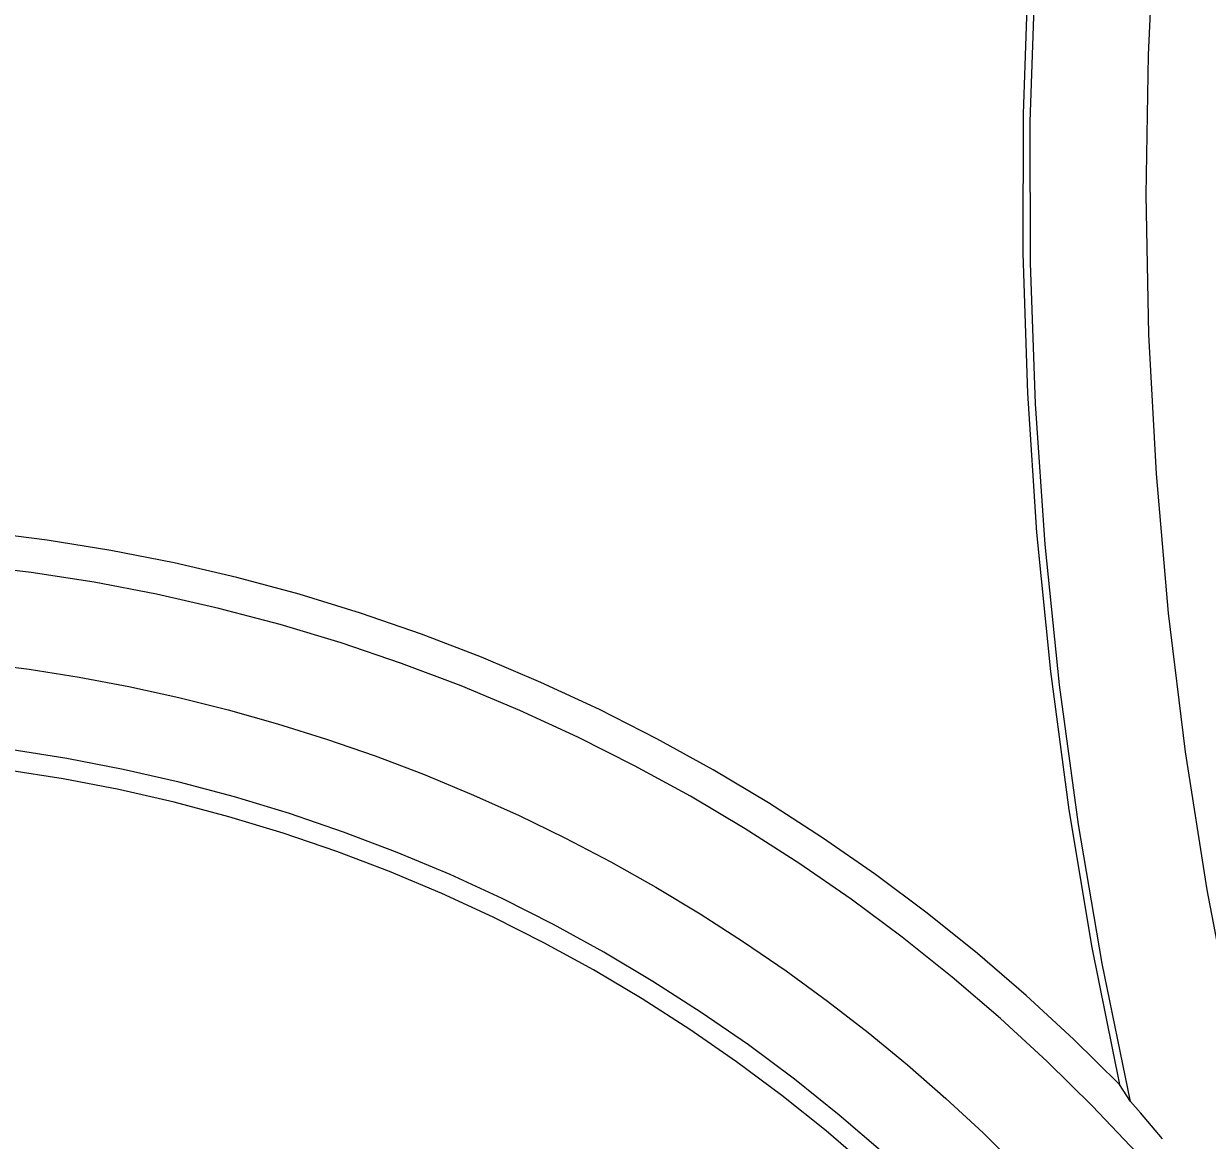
# Model space of a CAD drawing. Header units: inches. Extents: x -1 to 175, y 3 to 130.
# Drawn here: x 143.73 to 150.53, y 97.41 to 103.83 of the extents above; entities that cross this region are included whole.
import ezdxf

# ---------------------------------------------------------------- set-up
doc = ezdxf.new("R2010")
doc.units = ezdxf.units.IN
doc.header["$PDSIZE"] = -1
doc.layers.add('ZANO_R', color=7, linetype='Continuous', lineweight=0)
doc.layers.add('ZANO_W', color=1, linetype='Continuous', lineweight=0)
doc.styles.get("Standard").update_dxf_attribs({"font": 'ARIALUNI.TTF'})
doc.dimstyles.new('amerykanie', dxfattribs={"dimtxt": 50, "dimasz": 50, "dimexe": 0.5, "dimexo": 0.5, "dimgap": 1, "dimtad": 1, "dimdec": 0, "dimzin": 0, "dimlunit": 5, "dimtxsty": 'Standard', "dimcen": 0.09, "dimclrd": 1, "dimclre": 1, "dimclrt": 1, "dimazin": 0, "dimtfac": 1, "dimtdec": 0, "dimtmove": 0, "dimatfit": 3, "dimfxl": 1, "dimtzin": 0, "dimarcsym": 1})

# ---------------------------------------------------------------- blocks, each defined once
blk = doc.blocks.new('*D370')
at = {"layer": 'Defpoints', "color": 0}
for p in [(149.1036, 116.9063), (152.9338, 94.0726), (157.9708, 94.0726)]:
    blk.add_point(p, dxfattribs=at)
at = {"layer": 'ZANO_W', "color": 1, "lineweight": -2}
for p, q in [((149.6036, 116.9063), (158.4708, 116.9063)), ((157.9708, 115.9063), (157.9708, 95.0726)), ((153.4338, 94.0726), (158.4708, 94.0726))]:
    blk.add_line(p, q, dxfattribs=at)
at = {"layer": 'ZANO_W', "color": 1}
for points in [[(158.1374, 115.9063), (157.8041, 115.9063), (157.9708, 116.9063)], [(157.8041, 95.0726), (158.1374, 95.0726), (157.9708, 94.0726)]]:
    blk.add_solid(points, dxfattribs=at)
at = {"layer": 'ZANO_W', "color": 1, "insert": (156.9517, 105.4895), "char_height": 1, "attachment_point": 5, "rotation": 90}
blk.add_mtext('22 13/16', dxfattribs=at)

msp = doc.modelspace()

# ---------------------------------------------------------------- linework, layer by layer
at = {"layer": 'ZANO_R'}
for p, q in [((150.2312, 104.44695), (150.19152, 103.64576)), ((149.50083, 104.10851), (149.47359, 103.30721)), ((149.51523, 103.26186), (149.5414, 104.07093)), ((150.19152, 103.64576), (150.1793, 102.84367)), ((149.47359, 103.30721), (149.47297, 102.50544)), ((149.51626, 102.45236), (149.51523, 103.26186)), ((150.1793, 102.84367), (150.19454, 102.04164)), ((149.47297, 102.50544), (149.49897, 101.7041)), ((149.54448, 101.64335), (149.51626, 102.45236)), ((150.19454, 102.04164), (150.23722, 101.24059)), ((149.49897, 101.7041), (149.55158, 100.90406)), ((149.59985, 100.83575), (149.54448, 101.64335)), ((150.23722, 101.24059), (150.3073, 100.44148)), ((143.8693, 100.85995), (143.50224, 100.90619)), ((149.55158, 100.90406), (149.63072, 100.10621)), ((144.23455, 100.80109), (143.8693, 100.85995)), ((149.68232, 100.03047), (149.59985, 100.83575)), ((144.59756, 100.72969), (144.23455, 100.80109)), ((143.77697, 100.67413), (143.4139, 100.71756)), ((144.95789, 100.64584), (144.59756, 100.72969)), ((144.13831, 100.61814), (143.77697, 100.67413)), ((144.49749, 100.54966), (144.13831, 100.61814)), ((145.31512, 100.54963), (144.95789, 100.64584)), ((144.85409, 100.46877), (144.49749, 100.54966)), ((145.66883, 100.44117), (145.31512, 100.54963)), ((145.20766, 100.37557), (144.85409, 100.46877)), ((146.0186, 100.3206), (145.66883, 100.44117)), ((150.3073, 100.44148), (150.4047, 99.64524)), ((145.5578, 100.27016), (145.20766, 100.37557)), ((146.364, 100.18806), (146.0186, 100.3206)), ((145.90406, 100.15268), (145.5578, 100.27016)), ((143.47945, 100.15607), (143.76573, 100.11911)), ((146.24605, 100.02327), (145.90406, 100.15268)), ((146.70464, 100.04371), (146.364, 100.18806)), ((143.76573, 100.11911), (144.05218, 100.07367)), ((144.05218, 100.07367), (144.33842, 100.01969)), ((149.63072, 100.10621), (149.73632, 99.31143)), ((144.33842, 100.01969), (144.62407, 99.95713)), ((146.58334, 99.88208), (146.24605, 100.02327)), ((147.04011, 99.88771), (146.70464, 100.04371)), ((149.79179, 99.2284), (149.68232, 100.03047)), ((144.62407, 99.95713), (144.90876, 99.88597)), ((144.90876, 99.88597), (145.1921, 99.80623)), ((146.91554, 99.72929), (146.58334, 99.88208)), ((147.37, 99.72025), (147.04011, 99.88771)), ((145.1921, 99.80623), (145.4737, 99.71795)), ((147.24224, 99.56507), (146.91554, 99.72929)), ((145.4737, 99.71795), (145.75319, 99.62116)), ((147.69393, 99.54153), (147.37, 99.72025)), ((143.9817, 99.6064), (143.65633, 99.65745)), ((144.30511, 99.54412), (143.9817, 99.6064)), ((145.75319, 99.62116), (146.03017, 99.51596)), ((150.4047, 99.64524), (150.5293, 98.85279)), ((143.96137, 99.49005), (143.64004, 99.54047)), ((144.62617, 99.4707), (144.30511, 99.54412)), ((147.56306, 99.38962), (147.24224, 99.56507)), ((148.01152, 99.35177), (147.69393, 99.54153)), ((144.28077, 99.42855), (143.96137, 99.49005)), ((144.9445, 99.38622), (144.62617, 99.4707)), ((146.03017, 99.51596), (146.30427, 99.40243)), ((144.59785, 99.35603), (144.28077, 99.42855)), ((146.30427, 99.40243), (146.57512, 99.28072)), ((147.87759, 99.20316), (147.56306, 99.38962)), ((144.91223, 99.2726), (144.59785, 99.35603)), ((145.25972, 99.29078), (144.9445, 99.38622)), ((148.32239, 99.15118), (148.01152, 99.35177)), ((145.22354, 99.17835), (144.91223, 99.2726)), ((145.57145, 99.1845), (145.25972, 99.29078)), ((146.57512, 99.28072), (146.84236, 99.15095)), ((149.73632, 99.31143), (149.86826, 98.52059)), ((145.87932, 99.0675), (145.57145, 99.1845)), ((148.18548, 99.0059), (147.87759, 99.20316)), ((149.92815, 98.43047), (149.79179, 99.2284)), ((145.53141, 99.07339), (145.22354, 99.17835)), ((146.84236, 99.15095), (147.10561, 99.01329)), ((148.62616, 98.94001), (148.32239, 99.15118)), ((145.83546, 98.95784), (145.53141, 99.07339)), ((146.18296, 98.93993), (145.87932, 99.0675)), ((147.10561, 99.01329), (147.36455, 98.86794)), ((148.48634, 98.79809), (148.18548, 99.0059)), ((146.13533, 98.83185), (145.83546, 98.95784)), ((146.482, 98.80193), (146.18296, 98.93993)), ((148.92249, 98.71851), (148.62616, 98.94001)), ((147.36455, 98.86794), (147.61884, 98.7151)), ((150.5293, 98.85279), (150.68095, 98.06508)), ((146.43067, 98.69556), (146.13533, 98.83185)), ((146.7761, 98.65368), (146.482, 98.80193)), ((148.77982, 98.57998), (148.48634, 98.79809)), ((147.61884, 98.7151), (147.86814, 98.55499)), ((149.21101, 98.48693), (148.92249, 98.71851)), ((146.72111, 98.54915), (146.43067, 98.69556)), ((147.06489, 98.49534), (146.7761, 98.65368)), ((149.06556, 98.35182), (148.77982, 98.57998)), ((147.00632, 98.39277), (146.72111, 98.54915)), ((147.86814, 98.55499), (148.11217, 98.38787)), ((149.86826, 98.52059), (150.02638, 97.73457)), ((147.34803, 98.32711), (147.06489, 98.49534)), ((149.49138, 98.24556), (149.21101, 98.48693)), ((147.28596, 98.22663), (147.00632, 98.39277)), ((148.11217, 98.38787), (148.35063, 98.21399)), ((150.09122, 97.63757), (149.92815, 98.43047)), ((147.62519, 98.14919), (147.34803, 98.32711)), ((149.34321, 98.1139), (149.06556, 98.35182)), ((149.76328, 97.99467), (149.49138, 98.24556)), ((147.55968, 98.05092), (147.28596, 98.22663)), ((148.35063, 98.21399), (148.58324, 98.03363)), ((147.89603, 97.9618), (147.62519, 98.14919)), ((149.61246, 97.86649), (149.34321, 98.1139)), ((147.82716, 97.86585), (147.55968, 98.05092)), ((148.58324, 98.03363), (148.80976, 97.84709)), ((148.16022, 97.76515), (147.89603, 97.9618)), ((150.02638, 97.73457), (149.76328, 97.99467)), ((148.08808, 97.67163), (147.82716, 97.86585)), ((148.80976, 97.84709), (149.02994, 97.65465)), ((149.87296, 97.6099), (149.61246, 97.86649)), ((148.41746, 97.55948), (148.16022, 97.76515)), ((150.09122, 97.63757), (150.0264, 97.73455)), ((148.34212, 97.46852), (148.08808, 97.67163)), ((149.02994, 97.65465), (149.24358, 97.45664)), ((150.14859, 97.57224), (150.09122, 97.63757)), ((148.66744, 97.34504), (148.41746, 97.55948)), ((150.12442, 97.34443), (149.87296, 97.6099)), ((150.27369, 97.42312), (150.1486, 97.57224)), ((148.58899, 97.25673), (148.34212, 97.46852)), ((149.24358, 97.45664), (149.45047, 97.25339))]:
    msp.add_line(p, q, dxfattribs=at)

# ---------------------------------------------------------------- dimensions: what is measured, and where the dimension line sits
at = {"layer": 'ZANO_W'}
dim = msp.add_linear_dim(base=(157.97077, 94.07262), p1=(149.10362, 116.90633), p2=(152.93377, 94.07262), angle=90, dimstyle='amerykanie', override={"dimtxt": 1, "dimasz": 1, "dimgap": 0.5, "dimdec": 4, "dimaunit": 1, "dimadec": 1, "dimtdec": 4, "dimtmove": 1, "dimfrac": 2}, dxfattribs=at)
dim.commit()
dim.dimension.update_dxf_attribs({"geometry": '*D370', "text_midpoint": (156.95167, 105.48947)})

doc.saveas('drawing.dxf')
